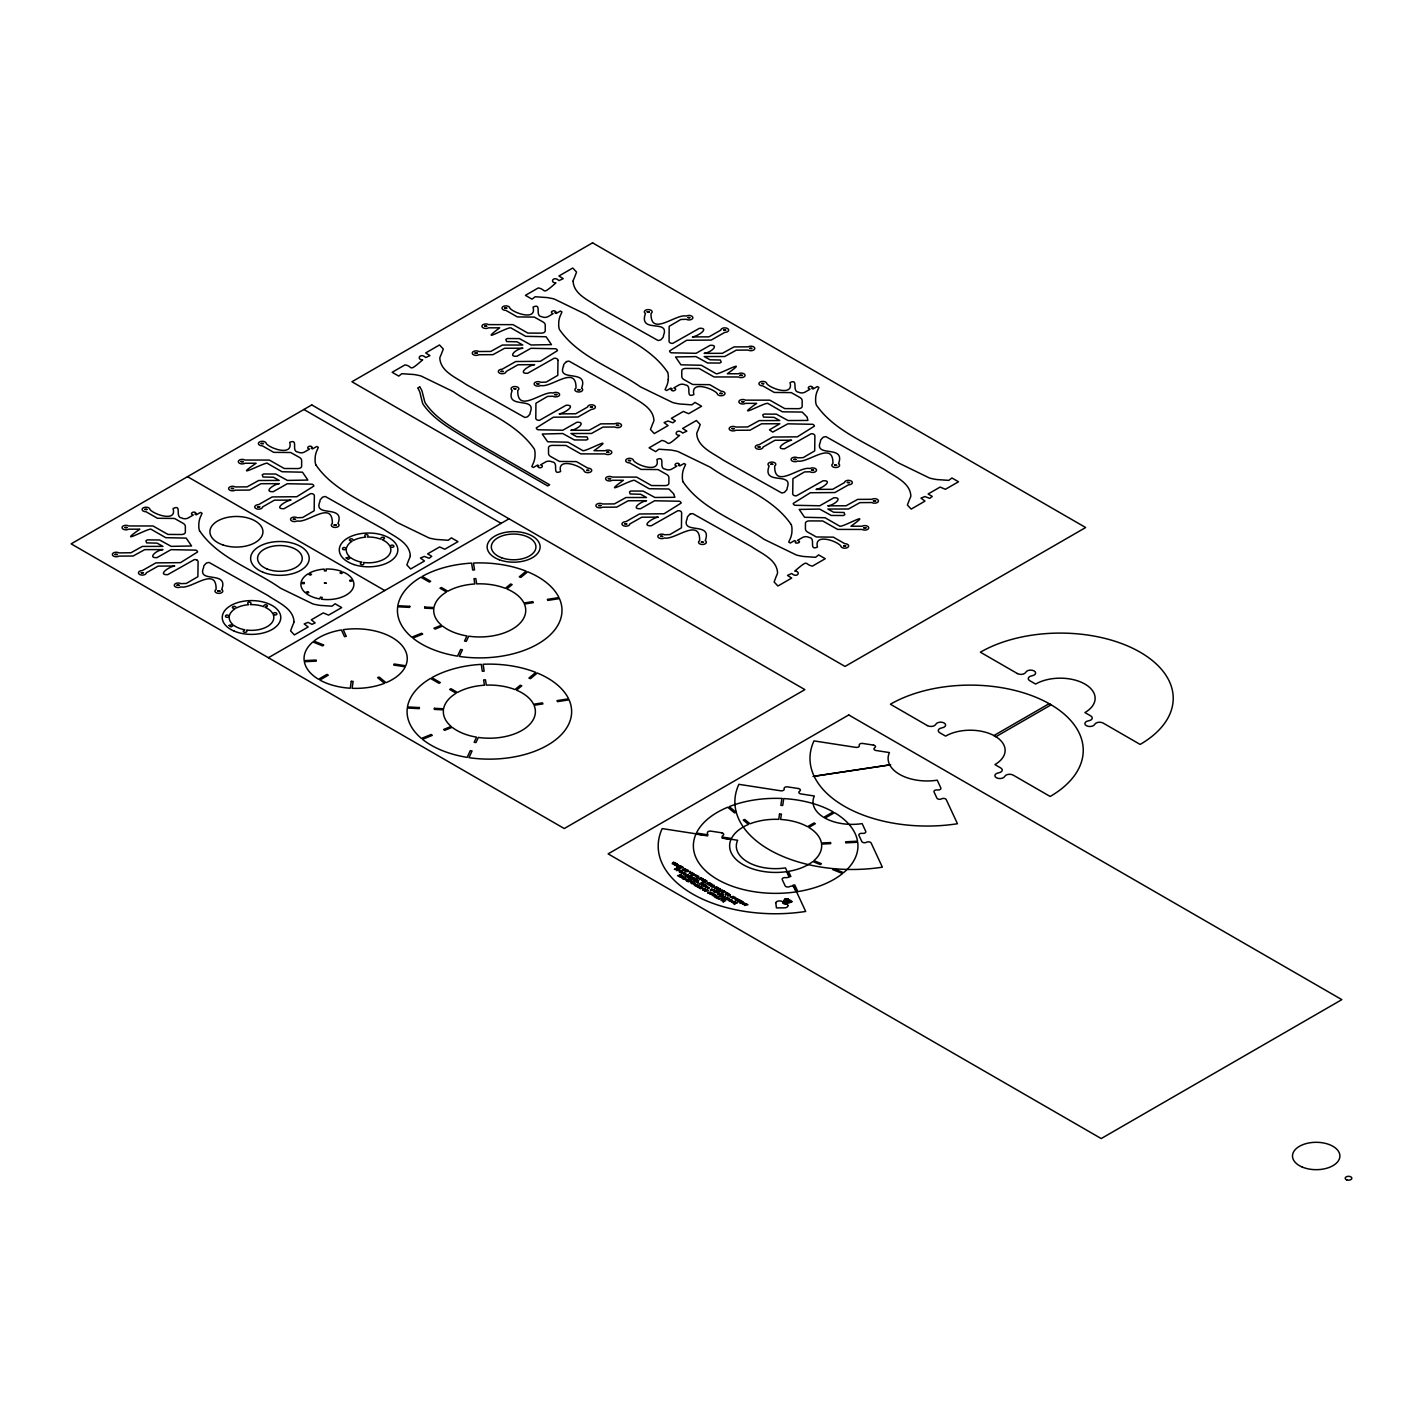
<?xml version="1.0" encoding="UTF-8"?>
<svg xmlns="http://www.w3.org/2000/svg" width="1423" height="1423" viewBox="0 0 1423 1423"><rect width="100%" height="100%" fill="white"/><g stroke="black" fill="none" stroke-linecap="round" stroke-linejoin="round"><path stroke-width="1.5" d="M668.259 379.55L668.33 376.561A41.89 24.191 0 0 0 667.583 372.097M294.01 621.815C293.458 608.261 277.521 602.285 267.933 595.526L209.199 562.512A2.259 1.298 0 0 0 208.238 562.565L206.869 562.921A4.269 2.455 0 0 0 206.282 563.117L203.951 565.678A15.546 8.965 0 0 0 203.631 567.51C196.41 584.035 229.263 569.805 221.686 589.513A3.913 2.259 0 0 1 221.632 592.697A3.913 2.259 0 0 1 216.136 592.697A3.913 2.259 0 0 1 216.1 589.513C216.652 565.482 191.322 589.62 180.899 586.881A3.913 2.259 0 0 1 175.403 586.845A3.913 2.259 0 0 1 175.403 583.679A3.913 2.259 0 0 1 180.899 583.643L186.306 583.448L197.886 576.706L198.064 562.583A10.833 6.243 0 0 0 198.082 561.658L197.779 560.822A3.38 1.939 0 0 0 196.89 560.039M410.304 555.895C409.735 542.341 393.815 536.364 384.21 529.587L325.476 496.574A2.259 1.298 0 0 0 324.515 496.627L323.163 497.001A4.269 2.455 0 0 0 322.576 497.178L320.246 499.758A15.546 8.965 0 0 0 319.926 501.572C312.704 518.097 345.558 503.867 337.963 523.593A3.913 2.259 0 0 1 337.927 526.759A3.913 2.259 0 0 1 332.413 526.759A3.913 2.259 0 0 1 332.377 523.593C332.591 499.42 307.724 523.628 297.176 520.943A3.913 2.259 0 0 1 291.679 520.925A3.913 2.259 0 0 1 291.679 517.741A3.913 2.259 0 0 1 297.176 517.723L302.601 517.527L314.181 510.768L314.341 496.663A10.833 6.243 0 0 0 314.358 495.72L314.074 494.902A3.38 1.939 0 0 0 313.167 494.101A3.397 1.957 0 0 0 312.349 493.799L312.117 493.728A2.437 1.405 0 0 0 310.534 493.71L283.96 508.723C273.02 509.096 286.041 500.611 291.021 500.096L274.426 500.167L262.543 506.926A3.913 2.259 0 0 1 258.612 509.167A3.913 2.259 0 0 1 254.717 506.908A3.913 2.259 0 0 1 258.595 504.649L272.184 496.929L296.784 496.734L313.789 486.115A2.472 1.423 0 0 0 313.754 485.599L313.665 485.421A4.536 2.615 0 0 0 313.078 484.763A4.02 2.312 0 0 0 312.117 484.194L287.304 483.731L273.252 491.7C262.899 492.145 273.963 484.176 279.282 483.66L260.943 483.713L249.47 490.081L235.257 490.17A3.913 2.259 0 0 1 229.761 490.152A3.913 2.259 0 0 1 229.761 486.968A3.913 2.259 0 0 1 235.257 486.951L247.157 486.862L258.701 480.476L279.21 480.44L273.465 477.239L263.006 477.007L262.223 474.855L263.646 473.966L275.849 474.037L287.393 480.423L307.866 480.067L302.494 472.187L282.021 471.742L267.524 463.453C268.111 460.323 228.925 481.668 256.122 463.258L244.969 463.258A3.913 2.259 0 0 1 239.455 463.24A3.913 2.259 0 0 1 239.455 460.056A3.913 2.259 0 0 1 244.969 460.038L269.374 460.074L284.244 468.505L297.692 468.576A3.949 2.277 0 0 0 301.64 466.299L301.64 460.501A7.631 4.411 0 0 0 299.275 457.317L290.648 452.514L273.714 452.354L262.259 445.79A3.913 2.259 0 0 1 258.399 443.531A3.913 2.259 0 0 1 262.294 441.29A3.913 2.259 0 0 1 266.208 443.514C270.406 448.761 293.334 456.498 289.741 442.304C299.115 438.444 290.523 451.447 298.083 452.069A4.465 2.579 0 0 0 304.397 452.069L309.52 449.117C304.629 447.943 310.819 444.296 312.224 447.302M573.113 281.131C573.665 294.686 589.602 300.662 599.19 307.421L657.942 340.435A2.259 1.298 0 0 0 658.885 340.382L660.308 340.008A4.269 2.455 0 0 0 660.841 339.83L663.171 337.269A15.546 8.965 0 0 0 663.492 335.437C670.34 318.29 638.109 334.192 645.455 313.434A3.913 2.259 0 0 1 645.491 310.25A3.913 2.259 0 0 1 650.987 310.25A3.913 2.259 0 0 1 651.023 313.434C650.418 337.464 676.103 313.38 686.224 316.066A3.913 2.259 0 0 1 691.738 316.102A3.913 2.259 0 0 1 691.738 319.268A3.913 2.259 0 0 1 686.224 319.286L680.817 319.499L669.166 326.329L669.077 340.364A10.833 6.243 0 0 0 669.041 341.289L669.344 342.125A3.38 1.939 0 0 0 670.233 342.907A3.397 1.957 0 0 0 671.051 343.228L671.282 343.281A2.437 1.405 0 0 0 672.883 343.299L699.44 328.286C710.184 327.752 698.017 336.29 692.378 336.913L708.992 336.842L720.874 330.083A3.913 2.259 0 0 1 724.787 327.859A3.913 2.259 0 0 1 728.683 330.1A3.913 2.259 0 0 1 724.823 332.359L711.215 340.079L686.704 340.257L669.628 350.912A2.472 1.423 0 0 0 669.664 351.428L669.735 351.588A4.536 2.615 0 0 0 670.322 352.264A4.02 2.312 0 0 0 671.282 352.815L696.096 353.295L710.148 345.309C720.02 344.651 710.575 352.815 704.118 353.349L722.386 353.313L734.019 346.91L748.142 346.838A3.913 2.259 0 0 1 753.639 346.856A3.913 2.259 0 0 1 753.639 350.04A3.913 2.259 0 0 1 748.142 350.058L736.242 350.165L724.698 356.533L704.207 356.568L710.024 359.788L720.394 360.019L721.176 362.171L719.771 363.061L707.551 362.972L696.007 356.604L675.551 356.96L680.923 364.822L701.379 365.266L715.876 373.573C717.263 376.046 752.376 355.821 727.295 373.751L738.448 373.751A3.913 2.259 0 0 1 743.944 373.787A3.913 2.259 0 0 1 743.944 376.953A3.913 2.259 0 0 1 738.448 376.97L714.044 376.953L699.12 368.504L685.726 368.432A3.949 2.277 0 0 0 681.777 370.709L681.777 376.508A7.631 4.411 0 0 0 684.143 379.71L692.663 384.495L709.686 384.672L721.141 391.218A3.913 2.259 0 0 1 725.001 393.477A3.913 2.259 0 0 1 721.123 395.736A3.913 2.259 0 0 1 717.192 393.495C713.314 388.604 690.208 380.172 693.89 394.545C684.552 398.814 692.734 385.384 685.317 384.939A4.465 2.579 0 0 0 679.02 384.939L673.879 387.91C678.86 389.066 672.332 392.677 671.247 389.795M694.033 884.537L695.047 885.337L695.58 884.359A2.971 1.708 0 0 1 695.189 883.95M195.929 513.472L194.915 514.077L196.232 514.841L200.483 512.387L202.066 513.294L200.074 517.83A63.964 36.927 0 0 0 198.864 523.397L198.793 526.385A41.89 24.191 0 0 0 199.54 530.85M312.153 447.587L311.192 448.156L312.509 448.921L316.76 446.466L318.343 447.373L316.351 451.909A63.964 36.927 0 0 0 315.159 457.459L315.088 460.465A41.89 24.191 0 0 0 315.835 464.93M555.824 312.099L554.81 312.722L556.126 313.487L560.377 311.032L561.943 311.939L559.968 316.475A63.964 36.927 0 0 0 558.759 322.043L558.688 325.031A41.89 24.191 0 0 0 559.435 329.496C578.503 357.191 613.989 368.29 640.457 386.878L672.563 402.46A24.191 13.963 0 0 0 674.893 403.1L678.646 403.83A20.456 11.811 0 0 0 682.595 404.185L691.845 404.844L695.011 402.424L701.592 406.231L688.679 413.684L683.36 411.46L671.336 418.362L675.356 420.87L672.901 422.791L667.992 420.995L664.061 422.578L668.063 425.584L654.26 433.57L650.471 429.479L652.783 423.467A33.529 19.353 0 0 0 653.94 420.461C653.282 406.907 637.451 400.93 627.828 394.153L569.075 361.157A2.259 1.298 0 0 0 568.133 361.211L566.888 361.531M537.912 466.459L538.943 465.801L537.627 465.036L533.376 467.491L531.811 466.584L533.785 462.048A63.964 36.927 0 0 0 534.995 456.498L535.066 453.492A41.89 24.191 0 0 0 534.319 449.028C515.251 421.333 479.764 410.233 453.297 391.645L421.19 376.063A24.191 13.963 0 0 0 418.86 375.423L415.107 374.694A20.456 11.811 0 0 0 411.158 374.338L401.837 373.698L398.742 376.099L392.161 372.292L404.986 364.893C413.755 366.173 407.369 373.2 422.667 359.859C415.872 359.752 420.301 352.21 425.762 357.529L429.959 355.608L425.69 352.94L439.494 344.971L443.3 349.044L440.97 355.056A33.529 19.353 0 0 0 439.814 358.062C440.472 371.634 456.303 377.593 465.926 384.37L524.678 417.384A2.259 1.298 0 0 0 525.621 417.33L527.044 416.939A4.269 2.455 0 0 0 527.577 416.779L529.907 414.2A15.546 8.965 0 0 0 530.228 412.385C536.969 395.772 504.72 410.18 512.191 390.364A3.913 2.259 0 0 1 512.227 387.181A3.913 2.259 0 0 1 517.723 387.181A3.913 2.259 0 0 1 517.759 390.364C517.154 414.395 542.839 390.311 552.96 393.015A3.913 2.259 0 0 1 558.474 393.033A3.913 2.259 0 0 1 558.474 396.217A3.913 2.259 0 0 1 552.96 396.234L547.624 396.394L535.937 403.225L535.813 417.295A10.833 6.243 0 0 0 535.777 418.237L536.08 419.056A3.38 1.939 0 0 0 536.969 419.856A3.397 1.957 0 0 0 537.787 420.159L538.019 420.212A2.437 1.405 0 0 0 539.619 420.247L566.176 405.217C576.955 404.772 564.664 413.328 559.114 413.862L575.728 413.773L587.61 407.031A3.913 2.259 0 0 1 591.523 404.79A3.913 2.259 0 0 1 595.419 407.031A3.913 2.259 0 0 1 591.559 409.308L577.951 417.028L553.44 417.188L536.364 427.843A2.472 1.423 0 0 0 536.4 428.359L536.471 428.536A4.536 2.615 0 0 0 537.058 429.195A4.02 2.312 0 0 0 538.019 429.764L562.832 430.226L576.884 422.257C586.81 421.617 577.222 429.888 570.854 430.28L589.122 430.262L600.755 423.858L614.878 423.787A3.913 2.259 0 0 1 620.375 423.805A3.913 2.259 0 0 1 620.375 426.989A3.913 2.259 0 0 1 614.878 427.007L602.978 427.096L591.434 433.481L570.943 433.517L576.76 436.736L587.13 436.95L587.912 439.102L586.507 439.992L574.376 439.938L562.743 433.535L542.234 434.033L547.659 441.77L568.115 442.197L582.612 450.504C584.088 452.923 618.969 432.859 594.031 450.7L605.184 450.7A3.913 2.259 0 0 1 610.68 450.717A3.913 2.259 0 0 1 610.68 453.901A3.913 2.259 0 0 1 605.184 453.919L580.78 453.884L565.909 445.452L552.462 445.381A3.949 2.277 0 0 0 548.513 447.658L548.513 453.457A7.631 4.411 0 0 0 550.879 456.641L559.399 461.426L576.422 461.603L587.877 468.149A3.913 2.259 0 0 1 591.737 470.426A3.913 2.259 0 0 1 587.859 472.667A3.913 2.259 0 0 1 583.928 470.444C579.837 465.321 556.784 457.334 560.626 471.493C551.181 475.816 559.541 462.297 552.053 461.888A4.465 2.579 0 0 0 545.756 461.888L540.615 464.841C545.418 466.033 539.459 469.643 537.93 466.673M671.176 389.511L672.207 388.87L670.891 388.105L666.64 390.56L665.075 389.635L667.049 385.117A63.964 36.927 0 0 0 668.259 379.55M679.483 464.574L678.469 465.196L679.785 465.961L684.036 463.507L685.619 464.414L683.627 468.95A63.964 36.927 0 0 0 682.417 474.517L682.346 477.505A41.89 24.191 0 0 0 683.093 481.97M812.746 387.643L811.733 388.248L813.049 389.013L817.3 386.558L818.883 387.483L816.891 392.001A63.964 36.927 0 0 0 815.681 397.568L815.61 400.575A41.89 24.191 0 0 0 816.357 405.039C835.426 432.717 870.912 443.834 897.379 462.404L929.486 478.003A24.191 13.963 0 0 0 931.834 478.626L935.569 479.373A20.456 11.811 0 0 0 939.518 479.729L948.767 480.369L951.934 477.968L958.515 481.774L945.388 489.299L940.105 487.075L928.116 494.012L932.278 496.414L929.717 498.37L924.914 496.538L920.983 498.121L924.986 501.127L911.182 509.096L907.394 505.023L909.706 498.993A33.529 19.353 0 0 0 910.862 496.004C910.204 482.433 894.373 476.474 884.75 469.697L826.016 436.683A2.259 1.298 0 0 0 825.055 436.736L823.632 437.128A4.269 2.455 0 0 0 823.099 437.288L820.769 439.867A15.546 8.965 0 0 0 820.466 441.681C813.227 458.206 846.08 443.976 838.503 463.702A3.913 2.259 0 0 1 838.467 466.869A3.913 2.259 0 0 1 832.953 466.869A3.913 2.259 0 0 1 832.917 463.702C833.611 439.814 807.908 463.507 797.716 461.052A3.913 2.259 0 0 1 792.22 461.034A3.913 2.259 0 0 1 792.22 457.85A3.913 2.259 0 0 1 797.716 457.832L803.141 457.637L814.703 450.878L814.881 436.772A10.833 6.243 0 0 0 814.899 435.829L814.596 435.011A3.38 1.939 0 0 0 813.707 434.211A3.397 1.957 0 0 0 812.889 433.89L812.658 433.837A2.437 1.405 0 0 0 811.057 433.819L784.5 448.832C773.383 449.117 786.866 440.828 791.562 440.205L774.966 440.276L763.066 447.035A3.913 2.259 0 0 1 759.153 449.259A3.913 2.259 0 0 1 755.257 447.018A3.913 2.259 0 0 1 759.117 444.759L772.725 437.039L797.307 436.843L814.312 426.206A2.472 1.423 0 0 0 814.294 425.69L814.205 425.53A4.536 2.615 0 0 0 813.618 424.854A4.02 2.312 0 0 0 812.658 424.303L787.844 423.823L772.742 432.094L769.487 429.835L779.822 423.769L761.554 423.805L750.01 430.191L735.798 430.28A3.913 2.259 0 0 1 730.301 430.262A3.913 2.259 0 0 1 730.301 427.078A3.913 2.259 0 0 1 735.798 427.06L747.698 426.953L759.242 420.585L779.751 420.55L774.005 417.348L763.546 417.099L762.764 414.947L764.009 414.075L776.389 414.146L788.093 420.55L807.926 420.425L807.161 417.366M680.016 871.765L681.955 871.481M685.922 870.805L687.878 870.52M691.631 874.096L693.57 873.811M691.703 882.9L693.659 882.598M699.529 878.667L701.468 878.365M697.395 886.191L699.351 885.889M703.282 889.571L705.239 889.286M717.886 889.268L719.842 888.984M727.811 894.996L729.768 894.711M735.904 899.656L737.843 899.372M689.586 877.279L691.418 876.924M681.955 872.032L680.176 872.317M687.932 871.018L686.028 871.321M693.624 874.309L691.756 874.629M693.659 883.149L691.809 883.398M701.468 878.916L699.689 879.201M699.422 886.369L697.537 886.707M705.239 889.837L703.371 890.069M719.896 889.482L718.046 889.802M729.821 895.209L727.971 895.547M737.897 899.87L736.065 900.208M715.2 894.605C710.113 899.051 721.817 894.142 714.559 896.259L715.716 894.907L714.506 894.195L712.14 895.565L714.986 894.48M696.06 884.217L694.584 884.11M707.338 886.351L705.844 886.244M709.508 887.65L708.049 887.525M712.638 889.446L711.18 889.322M718.882 898.607L720.661 898.18M731.973 901.791L733.77 901.382M742.681 903.605L744.46 903.178M693.641 875.394L695.811 874.665L694.388 875.483M712.514 890.656L714.684 889.926L713.297 890.745M775.802 902.876A3.771 2.17 0 0 1 778.968 900.919A3.771 2.17 0 0 1 783.041 902.218L784.482 901.542L784.482 899.389M268.396 657.728L509.025 518.808M677.953 870.325L676.387 870.556L678.771 869.186L680.105 869.987M690.546 878.08L691.738 877.955L690.795 878.489A1.779 1.032 0 0 1 689.07 877.671M725.534 898.927L727.42 897.29L725.054 898.66L726.993 899.14C728.629 902.36 731.155 895.512 725.748 899.051M723.738 901.737L722.831 901.737L723.845 901.613M785.496 898.625L782.863 902.111M786.101 898.802L785.176 898.98M787.044 898.713L783.219 902.894A4.322 2.49 0 0 0 783.059 902.36M786.581 899.532L785.336 901.666M787.044 899.265L788.129 898.625M787.577 899.389L783.237 903.071L784.482 903.605A4.073 2.348 0 0 1 785.603 903.747L787.808 902.662M782.952 902.235L784.411 901.399M788.36 899.389L785.958 900.332M788.2 899.923L783.237 903.605M789.605 899.745L787.577 901.542M784.02 903.605L789.054 900.688M784.589 903.623L790.37 901.008M787.968 901.951L789.125 901.275M789.605 901.008L790.761 900.332M785.371 903.712L792.077 901.808M790.69 901.275L788.893 902.573M791.775 901.186L789.978 902.573M695.367 875.999L697.217 875.483L695.491 876.461M714.239 891.26L716.107 890.745L714.364 891.723M679.927 870.751L678.789 870.734M691.703 881.833L690.457 881.833M713.403 894.338L712.176 894.373M717.85 892.559L716.676 892.595M735.922 898.589L734.73 898.642M695.029 884.928L694.05 884.608M706.288 887.063C702.766 885.284 707.035 888.913 706.715 886.369A2.971 1.708 0 0 1 706.448 886.067M708.529 888.326C704.954 886.529 709.17 890.211 708.921 887.632A2.971 1.708 0 0 1 708.654 887.347M711.625 890.14C708.12 888.361 712.372 891.99 712.051 889.446M692.272 882.047C687.629 884.27 697.537 884.181 693.375 882.047M697.964 885.337C693.321 887.401 703.14 887.596 699.067 885.337M718.455 888.414C713.901 890.567 723.578 890.62 719.593 888.432M690.653 513.988L691.791 513.685A2.259 1.298 0 0 1 692.752 513.632L751.486 546.628C761.074 553.405 777.011 559.381 777.563 572.935A33.529 19.353 0 0 1 776.407 575.941L774.13 581.954L777.919 586.027L791.722 578.058L787.47 575.443L791.65 573.469C797.431 578.699 801.398 571.263 794.763 571.085C809.723 558.367 803.746 564.469 812.444 566.105L825.251 558.705L818.67 554.899L815.504 557.318L806.254 556.66A20.456 11.811 0 0 1 802.305 556.304L798.748 555.61A24.191 13.963 0 0 1 796.222 554.934L764.115 539.353C737.719 520.747 702.09 509.719 683.165 481.97M566.71 361.584L566.816 361.549A4.269 2.455 0 0 0 566.176 361.762L563.846 364.324A15.546 8.965 0 0 0 563.526 366.156M690.368 514.059L690.493 514.023A4.269 2.455 0 0 0 689.835 514.219L687.505 516.798A15.546 8.965 0 0 0 687.202 518.63C679.963 535.137 712.816 520.907 705.239 540.633A3.913 2.259 0 0 1 705.203 543.817A3.913 2.259 0 0 1 699.689 543.817A3.913 2.259 0 0 1 699.654 540.633C700.063 516.958 674.964 540.295 664.452 537.983A3.913 2.259 0 0 1 658.956 537.965A3.913 2.259 0 0 1 658.956 534.781A3.913 2.259 0 0 1 664.452 534.763L669.877 534.568L681.439 527.826L681.617 513.703A10.833 6.243 0 0 0 681.635 512.76L681.332 511.942A3.38 1.939 0 0 0 680.443 511.142A3.397 1.957 0 0 0 679.625 510.839L679.394 510.786A2.437 1.405 0 0 0 677.793 510.75L651.236 525.781C640.279 526.19 653.317 517.581 658.298 517.136L641.702 517.225L629.802 523.966A3.913 2.259 0 0 1 625.889 526.208A3.913 2.259 0 0 1 621.993 523.966A3.913 2.259 0 0 1 625.853 521.69L639.461 513.988L664.043 513.774L681.048 503.155A2.472 1.423 0 0 0 681.03 502.639L680.941 502.461A4.536 2.615 0 0 0 680.354 501.803A4.02 2.312 0 0 0 679.394 501.234L654.58 500.771L640.528 508.74C630.14 509.185 641.15 501.358 646.558 500.718L628.201 500.754L616.675 507.139L602.534 507.211A3.913 2.259 0 0 1 597.037 507.193A3.913 2.259 0 0 1 597.037 504.027A3.913 2.259 0 0 1 602.534 503.991L614.434 503.902L625.978 497.516L646.487 497.499L640.652 494.261L630.14 493.977L629.5 491.896L630.745 491.024L643.125 491.077L654.918 497.481L674.876 497.303L673.666 493.906M680.568 870.912C675.943 872.993 685.708 873.153 681.706 870.929M736.456 898.82C731.742 900.795 741.596 901.186 737.559 898.82M719.753 899.211L718.206 898.553L721.55 898.518M732.845 902.413L731.315 901.737L734.642 901.702M743.553 904.21L742.006 903.534L745.35 903.516M686.491 869.969C681.83 872.05 691.667 872.192 687.594 869.969M692.183 873.26C687.522 875.287 697.341 875.59 693.286 873.26M700.08 877.813C695.491 880.143 705.47 879.752 701.148 877.813M703.834 888.735C699.191 890.887 709.116 890.905 704.901 888.717M728.38 894.142C723.702 896.223 733.539 896.419 729.483 894.142M721.212 891.029L719.238 890.923L722.759 890.229M732.08 897.29L730.088 897.184L733.592 896.49M709.472 892.986L707.569 892.933L711.073 892.239M734.606 898.215L735.211 897.86M678.824 870.378L679.322 869.969M716.623 892.203L717.156 891.812M690.511 881.495L691.009 881.104M712.158 894L712.692 893.608M721.336 890.638L721.941 890.211M732.187 896.899L732.792 896.472M709.668 892.648L710.273 892.221M812.764 387.412C811.306 384.495 805.205 387.981 810.061 389.226L804.938 392.179A4.465 2.579 0 0 1 798.623 392.179C791.33 391.503 799.05 378.233 790.05 382.574C793.909 396.839 770.501 388.568 766.748 383.623A3.913 2.259 0 0 0 762.835 381.4A3.913 2.259 0 0 0 758.939 383.641A3.913 2.259 0 0 0 762.799 385.9L774.254 392.446L791.277 392.623L799.797 397.426A7.631 4.411 0 0 1 802.163 400.61L802.163 406.409A3.949 2.277 0 0 1 798.232 408.686L784.731 408.597L769.843 400.165L745.492 400.148A3.913 2.259 0 0 0 739.996 400.165A3.913 2.259 0 0 0 739.996 403.349A3.913 2.259 0 0 0 745.492 403.367L756.645 403.367C731.529 421.297 766.695 401.073 768.064 403.545L782.419 411.816L802.198 412.065L806.77 416.708M303.899 409.486L501.127 523.362M187.516 476.669L384.761 590.545M195.947 513.241C194.435 510.163 188.494 513.881 193.243 515.037L188.121 518.008A4.465 2.579 0 0 1 181.806 518.008C174.406 517.243 182.553 503.795 173.072 508.58C177.181 522.686 153.435 514.254 149.931 509.452A3.913 2.259 0 0 0 146.018 507.211A3.913 2.259 0 0 0 142.122 509.47A3.913 2.259 0 0 0 145.982 511.729L157.437 518.274L174.46 518.452L182.98 523.237A7.631 4.411 0 0 1 185.346 526.439L185.346 532.22A3.949 2.277 0 0 1 181.415 534.514L167.95 534.425L153.026 525.976L128.675 525.959A3.913 2.259 0 0 0 123.178 525.994A3.913 2.259 0 0 0 123.178 529.16A3.913 2.259 0 0 0 128.675 529.178L139.828 529.178C114.16 547.286 150.251 526.795 151.247 529.374L165.744 537.681L186.217 538.107L191.571 545.987L171.205 546.361L159.643 539.993L147.512 539.868L145.964 540.687L146.587 542.875L157.099 543.141L162.933 546.379L142.336 546.414L130.952 552.764L118.981 552.889A3.913 2.259 0 0 0 113.484 552.907A3.913 2.259 0 0 0 113.484 556.073A3.913 2.259 0 0 0 118.981 556.108L133.104 556.019L144.737 549.634L163.005 549.598C156.601 549.99 147.12 558.332 156.975 557.638L171.027 549.652L195.84 550.132A4.02 2.312 0 0 1 196.801 550.683A4.536 2.615 0 0 1 197.388 551.359L197.477 551.519A2.472 1.423 0 0 1 197.495 552.035L180.49 562.654L155.907 562.868L142.3 570.587A3.913 2.259 0 0 0 138.44 572.846A3.913 2.259 0 0 0 142.336 575.088A3.913 2.259 0 0 0 146.249 572.864L158.149 566.105L174.744 566.034C169.124 566.532 156.975 575.212 167.683 574.661L194.24 559.648A2.437 1.405 0 0 1 195.84 559.666L196.072 559.719A3.397 1.957 0 0 1 196.872 560.039M685.548 868.741L682.311 869.595L683.218 870.129M714.204 885.284L710.966 886.155L711.874 886.671M685.103 868.937L683.538 869.844M733.841 898.215L732.294 898.447L734.659 897.095L735.993 897.895M712.212 886.404L713.759 885.497M688.27 874.683L685.032 875.536L685.922 876.052M715.805 892.168L714.239 892.399L716.605 891.047L717.957 891.847M686.26 875.785L687.825 874.878M685.815 877.635L682.578 878.507L683.485 879.023M685.37 877.849L683.805 878.756M689.657 881.442L688.092 881.691L690.457 880.321L691.809 881.122M711.34 893.964L709.775 894.195L712.14 892.826L713.492 893.626M679.5 464.36C677.899 461.301 672.047 465.036 676.797 466.157L671.674 469.128A4.465 2.579 0 0 1 665.359 469.128C657.835 468.576 666.426 455.396 656.892 459.433C660.646 473.574 637.504 465.712 633.484 460.572A3.913 2.259 0 0 0 629.571 458.331A3.913 2.259 0 0 0 625.675 460.572A3.913 2.259 0 0 0 629.535 462.849L640.99 469.394L658.013 469.572L666.533 474.357A7.631 4.411 0 0 1 668.899 477.541L668.899 483.34A3.949 2.277 0 0 1 664.968 485.617L651.503 485.545L636.632 477.114L612.228 477.079A3.913 2.259 0 0 0 606.732 477.096A3.913 2.259 0 0 0 606.732 480.28A3.913 2.259 0 0 0 612.228 480.298L623.381 480.298C598.692 498.139 633.235 478.039 634.8 480.494L649.155 488.747L668.935 488.996L673.506 493.639M724.254 900.67L725.801 900.795M555.842 311.886C554.419 308.898 548.371 312.437 553.138 313.683L547.997 316.653A4.465 2.579 0 0 1 541.701 316.653C534.23 316.066 542.572 302.601 533.038 307.119C537.076 321.207 513.632 313.078 509.825 308.097A3.913 2.259 0 0 0 505.894 305.856A3.913 2.259 0 0 0 502.017 308.097A3.913 2.259 0 0 0 505.876 310.374L517.332 316.92L534.354 317.098L542.875 321.883A7.631 4.411 0 0 1 545.24 325.067L545.24 330.865A3.949 2.277 0 0 1 541.291 333.142L527.897 333.089L512.974 324.64L488.569 324.604A3.913 2.259 0 0 0 483.073 324.622A3.913 2.259 0 0 0 483.073 327.806A3.913 2.259 0 0 0 488.569 327.824L499.722 327.824C475.905 345.522 509.149 325.582 511.142 328.019L525.638 336.326L546.094 336.753L551.466 344.633L531.01 344.989L519.466 338.603L507.246 338.532L505.841 339.421L506.624 341.573L516.994 341.787L522.81 345.024L502.319 345.042L490.775 351.428L478.875 351.517A3.913 2.259 0 0 0 473.379 351.552A3.913 2.259 0 0 0 473.379 354.718A3.913 2.259 0 0 0 478.875 354.736L492.998 354.665L504.631 348.261L522.899 348.244C516.638 348.493 506.997 356.995 516.869 356.266L530.921 348.297L555.735 348.76A4.02 2.312 0 0 1 556.695 349.329A4.536 2.615 0 0 1 557.282 349.987L557.354 350.165A2.472 1.423 0 0 1 557.389 350.681L540.384 361.3L515.731 361.531L502.194 369.215A3.913 2.259 0 0 0 498.335 371.492A3.913 2.259 0 0 0 502.23 373.733A3.913 2.259 0 0 0 506.143 371.492L518.025 364.75L534.639 364.662C528.982 365.142 516.851 373.804 527.577 373.306L554.134 358.276A2.437 1.405 0 0 1 555.735 358.311L555.966 358.365A3.397 1.957 0 0 1 556.767 358.685A3.38 1.939 0 0 1 557.674 359.468L557.958 360.304M791.188 524.571C772.262 496.823 736.616 485.794 710.219 467.189L678.113 451.589A24.191 13.963 0 0 0 675.783 450.966L672.047 450.237A20.456 11.811 0 0 0 668.081 449.864L658.831 449.223L655.665 451.625L649.084 447.836L661.908 440.418C670.642 441.895 664.488 448.476 679.589 435.385C672.794 435.296 677.188 427.754 682.684 433.072L686.882 431.133L682.613 428.465L696.416 420.497L700.223 424.57L697.893 430.6A33.529 19.353 0 0 0 696.736 433.588C697.395 447.16 713.225 453.119 722.848 459.896L781.601 492.909A2.259 1.298 0 0 0 782.543 492.856L783.966 492.483A4.269 2.455 0 0 0 784.5 492.305L786.83 489.725A15.546 8.965 0 0 0 787.15 487.911C793.821 470.995 761.696 486.275 769.114 465.908A3.913 2.259 0 0 1 769.149 462.724A3.913 2.259 0 0 1 774.646 462.724A3.913 2.259 0 0 1 774.681 465.908C774.076 489.939 799.762 465.855 809.883 468.541A3.913 2.259 0 0 1 815.397 468.576A3.913 2.259 0 0 1 815.397 471.742A3.913 2.259 0 0 1 809.883 471.76L804.546 471.938L792.931 478.662L792.736 492.838A10.833 6.243 0 0 0 792.7 493.763L793.002 494.599A3.38 1.939 0 0 0 793.892 495.382A3.397 1.957 0 0 0 794.71 495.702L794.941 495.755A2.437 1.405 0 0 0 796.542 495.773L823.099 480.761C833.807 480.191 821.676 488.818 816.037 489.387L832.651 489.316L844.533 482.557A3.913 2.259 0 0 1 848.446 480.334A3.913 2.259 0 0 1 852.341 482.575A3.913 2.259 0 0 1 848.482 484.834L834.874 492.554L810.292 492.749L793.287 503.386A2.472 1.423 0 0 0 793.322 503.902L793.394 504.062A4.536 2.615 0 0 0 793.981 504.738A4.02 2.312 0 0 0 794.959 505.29L819.755 505.77L833.807 497.783C843.679 497.107 834.18 505.361 827.777 505.823L846.045 505.788L857.678 499.384L871.801 499.313A3.913 2.259 0 0 1 877.315 499.331A3.913 2.259 0 0 1 877.315 502.515A3.913 2.259 0 0 1 871.801 502.532L859.901 502.639L848.446 509.007L827.866 509.043L833.682 512.262L844.052 512.493L844.835 514.646L843.43 515.535L831.21 515.446L819.595 509.06L799.21 509.434L804.582 517.296L825.038 517.741L839.552 526.048C841.171 528.467 875.554 508.438 850.954 526.225L862.107 526.225A3.913 2.259 0 0 1 867.603 526.261A3.913 2.259 0 0 1 867.603 529.427A3.913 2.259 0 0 1 862.107 529.445L837.649 529.409L822.725 520.96L809.385 520.907A3.949 2.277 0 0 0 805.436 523.184L805.436 528.982A7.631 4.411 0 0 0 807.802 532.184L816.34 536.969L833.344 537.147L844.8 543.693A3.913 2.259 0 0 1 848.659 545.952A3.913 2.259 0 0 1 844.782 548.193A3.913 2.259 0 0 1 840.851 545.97C836.635 540.758 813.778 533.002 817.442 547.108C808.122 551.092 816.446 537.93 808.976 537.414A4.465 2.579 0 0 0 802.679 537.414L797.538 540.366C803.906 542.679 792.575 544.689 795.866 541.345L794.55 540.58L790.299 543.035L788.733 542.11L790.708 537.592A63.964 36.927 0 0 0 791.917 532.024L791.988 529.036A41.89 24.191 0 0 0 791.241 524.571M667.512 372.097C648.586 344.348 612.957 333.32 586.561 314.714L554.454 299.115A24.191 13.963 0 0 0 552.124 298.492L548.371 297.763A20.456 11.811 0 0 0 544.422 297.389L535.173 296.749L532.006 299.15L525.425 295.361L538.25 287.944C546.983 289.403 540.918 296.073 555.931 282.875C549.331 282.91 553.405 275.262 559.026 280.598L563.223 278.659L558.954 275.991L572.758 268.022L576.564 272.095L574.234 278.125A33.529 19.353 0 0 0 573.078 281.114M315.888 464.912C334.814 492.66 370.442 503.689 396.839 522.312L428.946 537.894A24.191 13.963 0 0 0 431.294 538.534L435.029 539.264A20.456 11.811 0 0 0 438.978 539.619L448.227 540.278L451.393 537.858L457.993 541.665L444.741 549.242L439.618 546.948L427.629 553.867L431.738 556.304L429.195 558.261L424.392 556.429L420.443 558.012L424.463 561.018L410.642 568.987L406.853 564.913L409.166 558.901A33.529 19.353 0 0 0 410.34 555.895M199.611 530.85C218.537 558.599 254.166 569.627 280.562 588.233L312.669 603.814A24.191 13.963 0 0 0 314.999 604.455L318.752 605.184A20.456 11.811 0 0 0 322.701 605.558L331.95 606.198L335.117 603.779L341.698 607.585L328.571 615.127L323.288 612.904L311.299 619.841L315.159 622.9L311.975 624.341L308.097 622.349L304.166 623.932L308.168 626.956L294.365 634.925L290.577 630.851L292.889 624.822A33.529 19.353 0 0 0 294.045 621.815M775.802 903.054L776.424 907.892L784.482 907.874A3.895 2.241 0 0 0 787.968 905.935M563.526 366.156C556.304 382.662 589.158 368.432 581.58 388.159A3.913 2.259 0 0 1 581.527 391.343A3.913 2.259 0 0 1 576.03 391.343A3.913 2.259 0 0 1 575.995 388.159C576.493 364.235 551.341 388.105 540.793 385.508A3.913 2.259 0 0 1 535.279 385.491A3.913 2.259 0 0 1 535.279 382.307A3.913 2.259 0 0 1 540.793 382.289L546.201 382.093L557.78 375.352L557.958 361.229A10.833 6.243 0 0 0 557.976 360.286M685.939 869.88A1.868 1.067 0 0 1 683.058 870.218M714.595 886.422A1.868 1.067 0 0 1 711.713 886.76M688.661 875.821A1.868 1.067 0 0 1 685.779 876.159M689.017 877.191A1.779 1.032 0 0 1 692.467 877.066M712.051 889.428A2.971 1.708 0 0 1 711.785 889.144M686.206 878.774A1.868 1.067 0 0 1 683.325 879.129M785.692 903.641A3.895 2.241 0 0 1 787.968 905.526M229.103 625.497L231.06 626.92L233.781 625.32A22.323 12.878 0 0 0 244.827 629.784C239.687 632.239 248.812 633.822 246.641 630.051A22.323 12.878 0 0 0 273.287 614.683C279.637 616.23 276.471 610.378 272.789 613.633A22.323 12.878 0 0 0 265.052 607.247C271.135 605.842 263.895 602.729 263.522 606.625A22.323 12.878 0 0 0 250.484 604.615C253.241 601.022 244.881 601.467 248.634 604.704A22.323 12.878 0 0 0 236.396 607.995C235.186 604.224 228.783 607.977 235.08 608.759A22.323 12.878 0 0 0 229.37 615.821C224.887 612.868 223.447 619.005 229.21 616.906A22.323 12.878 0 0 0 232.696 624.43L229.121 625.444M346.145 557.941L348.101 559.346L350.805 557.745A22.323 12.878 0 0 0 361.869 562.21C356.906 564.397 365.355 566.496 363.665 562.494A22.323 12.878 0 0 0 390.311 547.108C396.661 548.46 393.513 542.857 389.831 546.058A22.323 12.878 0 0 0 382.093 539.673C388.141 538.321 381.079 535.19 380.564 539.068A22.323 12.878 0 0 0 367.525 537.04C370.265 533.483 362.029 533.91 365.675 537.147A22.323 12.878 0 0 0 353.438 540.438C352.37 536.596 345.7 540.527 352.121 541.202A22.323 12.878 0 0 0 346.412 548.264C341.965 545.329 340.453 551.413 346.251 549.331A22.323 12.878 0 0 0 349.738 556.855L346.163 557.887M813.28 776.424L890.691 764.756L813.298 776.353M115.138 554.419L117.362 554.49L115.138 554.419M124.833 527.506L127.056 527.577L124.833 527.506M144.915 509.398L147.138 509.47L144.933 509.345M141.233 572.775L143.456 572.829L141.251 572.704M177.057 585.191L179.28 585.262L177.075 585.138M217.772 591.025L219.996 591.096L217.772 591.025M231.415 488.498L233.657 488.569L231.433 488.427M241.11 461.586L243.351 461.657L241.11 461.586M261.192 443.478L263.415 443.549L261.192 443.478M257.527 506.837L259.751 506.908L257.527 506.837M293.334 519.27L295.557 519.342L293.351 519.199M324.444 583.092L326.383 583.217L324.48 582.985M334.067 525.105L336.29 525.176L334.067 525.105M475.033 353.064L477.256 353.135L475.033 353.064M484.727 326.152L486.951 326.223L484.745 326.08M504.809 308.044L507.033 308.115L504.827 307.973M501.127 371.403L503.351 371.474L501.145 371.35M513.863 388.728L516.087 388.853L513.916 388.586M536.951 383.836L539.175 383.979L536.987 383.712M554.579 394.562L556.82 394.616L554.579 394.562M577.667 389.671L579.89 389.742L577.667 389.671M590.403 406.978L592.626 407.049L590.42 406.907M586.721 470.355L588.962 470.408L586.738 470.284M598.692 505.539L600.915 505.61L598.692 505.539M606.803 452.247L609.026 452.301L606.821 452.176M608.386 478.626L610.609 478.697L608.386 478.626M616.497 425.317L618.72 425.388L616.515 425.264M628.468 460.518L630.691 460.661L628.521 460.394M624.786 523.877L627.009 524.02L624.839 523.753M647.127 311.779L649.35 311.85L647.127 311.779M660.61 536.311L662.833 536.435L660.663 536.186M687.843 317.614L690.084 317.685L687.86 317.542M701.326 542.145L703.549 542.27L701.379 542.021M723.667 330.047L725.89 330.1L723.684 329.976M719.985 393.406L722.208 393.548L720.038 393.282M731.956 428.608L734.179 428.661L731.956 428.608M740.067 375.298L742.29 375.37L740.067 375.298M741.65 401.677L743.873 401.748L741.65 401.677M749.761 348.386L751.984 348.457L749.779 348.315M761.732 383.587L763.955 383.712L761.785 383.445M758.05 446.947L760.273 447.018L758.068 446.875M770.786 464.254L773.009 464.325L770.804 464.183M793.874 459.38L796.097 459.433L793.874 459.38M811.519 470.088L813.725 470.23L811.555 469.964M834.59 465.214L836.813 465.339L834.643 465.072M847.325 482.522L849.549 482.646L847.379 482.379M843.661 545.881L845.885 545.952L843.679 545.809M863.725 527.773L865.949 527.844L863.725 527.773M873.42 500.86L875.661 500.932L873.42 500.86M304.273 582.576L304.113 583.661L300.911 583.501A26.503 15.297 0 0 0 305.145 592.626L307.777 591.559L308.844 592.448L306.23 593.498A26.503 15.297 0 0 0 319.624 598.923L320.46 597.144L322.256 597.411L321.438 599.208A26.503 15.297 0 0 0 353.206 580.851L350.111 581.331L349.631 580.299L352.726 579.819A26.503 15.297 0 0 0 343.334 572.082L341.502 573.594L339.972 572.971L341.805 571.459A26.503 15.297 0 0 0 326.009 569.022L326.276 570.854L324.426 570.943L324.142 569.111A26.503 15.297 0 0 0 309.325 573.095L311.584 574.412L310.25 575.177L307.991 573.86A26.503 15.297 0 0 0 301.089 582.416L304.273 582.576M351.268 681.315L350.218 688.216A51.602 29.794 0 0 1 319.837 680.034L328.304 675.142L326.988 674.377L318.503 679.269A51.602 29.794 0 0 1 304.344 661.713L316.28 661.126L316.119 660.041L304.166 660.646A51.602 29.794 0 0 1 312.847 641.951L322.665 645.917L323.75 645.028L313.932 641.062A51.602 29.794 0 0 1 341.395 629.962L344.491 636.632L346.305 636.366L343.21 629.678A51.602 29.794 0 0 1 405.733 665.768L394.153 663.99L393.673 665.021L405.253 666.818A51.602 29.794 0 0 1 386.007 682.684L379.141 677.01L377.611 677.633L384.477 683.307A51.602 29.794 0 0 1 352.086 688.305L353.135 681.421L351.268 681.315M409.788 606.323L409.611 607.39L397.675 606.785A82.285 47.51 0 0 0 411.781 637.202L421.599 633.235L422.684 634.107L412.866 638.091A82.285 47.51 0 0 0 457.53 656.145L460.625 649.457L462.439 649.742L459.327 656.412A82.285 47.51 0 0 0 559.435 598.621L547.855 600.417L547.375 599.368L558.954 597.571A82.285 47.51 0 0 0 527.684 571.797L520.8 577.453L519.27 576.849L526.154 571.174A82.285 47.51 0 0 0 473.485 563.028L474.535 569.911L472.667 570.018L471.618 563.117A82.285 47.51 0 0 0 422.204 576.422L430.671 581.313L429.355 582.078L420.888 577.187A82.285 47.51 0 0 0 397.835 605.718L409.788 606.323M424.783 607.07L424.623 608.155L433.802 608.617A46.016 26.575 0 0 0 441.486 625.195L433.944 628.237L435.011 629.126L442.571 626.067A46.016 26.575 0 0 0 466.904 635.921L464.521 641.062L466.335 641.328L468.718 636.188A46.016 26.575 0 0 0 524.411 604.046L533.305 602.658L532.825 601.627L523.931 602.996A46.016 26.575 0 0 0 506.89 588.944L512.173 584.586L510.644 583.964L505.343 588.322A46.016 26.575 0 0 0 476.652 583.875L475.833 578.574L473.984 578.681L474.784 583.981A46.016 26.575 0 0 0 447.854 591.221L441.326 587.468L440.009 588.233L446.52 591.986A46.016 26.575 0 0 0 433.962 607.55L424.783 607.07M419.411 707.551L419.251 708.636L407.316 708.031A82.285 47.51 0 0 0 421.421 738.43L431.24 734.464L432.325 735.353L422.489 739.32A82.285 47.51 0 0 0 467.171 757.374L470.266 750.686L472.062 750.97L468.967 757.659A82.285 47.51 0 0 0 569.075 699.867L557.496 701.646L557.016 700.614L568.595 698.818A82.285 47.51 0 0 0 537.325 673.026L530.441 678.7L528.911 678.077L535.795 672.403A82.285 47.51 0 0 0 483.126 664.256L484.158 671.158L482.308 671.247L481.259 664.363A82.285 47.51 0 0 0 431.845 677.668L440.312 682.56L438.996 683.325L430.511 678.415A82.285 47.51 0 0 0 407.476 706.946L419.411 707.551M434.424 708.316L434.264 709.383L443.442 709.846A46.016 26.575 0 0 0 451.127 726.424L443.585 729.483L444.652 730.355L452.212 727.313A46.016 26.575 0 0 0 476.545 737.15L474.161 742.29L475.976 742.575L478.359 737.434A46.016 26.575 0 0 0 534.052 705.274L542.946 703.905L542.465 702.855L533.572 704.243A46.016 26.575 0 0 0 516.513 690.173L521.814 685.815L520.267 685.21L514.984 689.568A46.016 26.575 0 0 0 486.275 685.121L485.474 679.82L483.624 679.909L484.425 685.21A46.016 26.575 0 0 0 457.477 692.467L450.966 688.696L449.65 689.461L456.16 693.232A46.016 26.575 0 0 0 443.602 708.779L434.424 708.316M779.537 814.045L778.737 819.346A46.016 26.575 0 0 0 750.028 823.792L744.745 819.435L743.215 820.057L748.498 824.415A46.016 26.575 0 0 0 731.458 838.467L722.546 837.08L722.066 838.129L730.96 839.499A46.016 26.575 0 0 0 786.67 871.659L789.054 876.799L790.85 876.515L788.467 871.374A46.016 26.575 0 0 0 812.818 861.538L820.36 864.597L821.427 863.708L813.885 860.648A46.016 26.575 0 0 0 821.569 844.088L830.747 843.626L830.587 842.541L821.409 843.003A46.016 26.575 0 0 0 808.851 827.457L815.361 823.686L814.045 822.939L807.535 826.692A46.016 26.575 0 0 0 780.604 819.435L781.405 814.134L779.537 814.045M781.903 798.481L780.853 805.382L782.703 805.471L783.753 798.588A82.285 47.51 0 0 1 833.184 811.893L824.7 816.784L826.016 817.549L834.501 812.658A82.285 47.51 0 0 1 857.535 841.189L845.6 841.793L845.76 842.861L857.713 842.256A82.285 47.51 0 0 1 843.59 872.673L833.771 868.688L832.704 869.578L842.523 873.544A82.285 47.51 0 0 1 797.858 891.598L794.745 884.928L792.949 885.195L796.044 891.883A82.285 47.51 0 0 1 695.936 834.091L707.516 835.87L707.996 834.839L696.416 833.042A82.285 47.51 0 0 1 727.687 807.25L734.57 812.924L736.1 812.302L729.216 806.628A82.285 47.51 0 0 1 781.903 798.481M690.315 871.481L689.817 872.779C686.633 874.629 695.918 871.765 690.493 872.673L690.315 871.481M722.173 898.625L721.674 899.923C718.508 901.773 727.776 898.909 722.368 899.816L722.173 898.625M682.186 876.497C679.803 880.641 687.362 874.647 682.417 877.493C684.89 873.313 677.277 879.289 682.186 876.497M700.739 887.205C698.355 891.367 705.933 885.355 700.97 888.219C703.442 884.021 695.847 889.998 700.739 887.205M710.575 884.145C708.192 888.29 715.769 882.296 710.806 885.142C713.279 880.962 705.683 886.938 710.575 884.145M730.373 899.941C727.989 904.103 735.566 898.091 730.604 900.955C733.076 896.757 725.463 902.733 730.373 899.941M680.55 865.842L679.127 867.763L676.743 866.394L680.55 865.842M681.35 875.056L679.945 876.977L677.561 875.607L681.35 875.056M697.395 879.948L695.972 881.869L693.606 880.499L697.395 879.948M705.47 884.608L704.065 886.529L701.681 885.159L705.47 884.608M709.757 882.705L708.334 884.626L705.95 883.256L709.757 882.705M718.828 896.703L717.423 898.607L715.04 897.237L718.828 896.703M679.732 866.02L678.54 866.34L679.732 866.02M680.55 875.234L679.34 875.554L680.55 875.234M696.594 880.126L695.385 880.446L696.594 880.126M704.67 884.786L703.478 885.106L704.67 884.786M708.939 882.883L707.747 883.203L708.939 882.883M718.028 896.864L716.818 897.184L718.028 896.864M728.736 898.678L727.544 898.998L728.736 898.678M702.998 878.809C697.893 883.274 709.615 878.347 702.357 880.463L702.998 878.809M718.74 892.274C713.652 896.739 725.374 891.83 718.117 893.929L718.74 892.274M674.573 863.085C670.375 866.732 680.621 861.84 674.217 864.117L675.463 862.907L672.83 863.281C676.227 859.563 668.614 866.002 674.573 863.085M684.427 872.459L683.253 873.651L685.993 873.366L683.627 874.736L685.05 873.402L681.35 873.42L684.427 872.459M702.25 882.758L701.059 883.932L703.816 883.665L701.45 885.017L702.873 883.683L699.155 883.701L702.25 882.758M311.779 404.932L71.15 543.853L564.255 828.542L804.884 689.621L311.779 404.932M592.555 242.835L351.926 381.755L845.031 666.444L1085.66 527.524L592.555 242.835M419.696 386.914L417.722 388.052A48.862 28.211 0 0 1 419.856 392.179L422.008 401.055A43.508 25.116 0 0 0 423.076 404.274C435.313 421.955 455.929 431.436 473.432 443.051L547.713 485.937L549.669 484.798L475.389 441.913C457.957 430.315 437.306 420.817 425.281 403.011A44.398 25.632 0 0 1 424.232 399.774L421.991 390.934A43.313 25.009 0 0 0 420.176 387.607L419.696 386.914M848.748 714.951L608.119 853.871L1101.206 1138.56L1341.836 999.64L848.748 714.951M676.974 863.779L674.609 865.148L677.046 865.362C673.879 867.728 681.368 863.494 677.455 865.131L676.974 863.779M676.743 868.03L674.377 869.4L678.362 868.955L676.743 868.03M681.581 866.447L679.909 868.208L683.449 867.532L681.581 866.447M689.764 875.554L687.398 876.906L689.764 875.554M688.252 879.04L685.886 880.41L687.683 881.442L686.758 880.463L690.013 880.054L688.252 879.04M693.25 877.564L690.884 878.934L693.25 877.564M694.015 878.009L692.361 879.77L695.9 879.094L694.015 878.009M698.64 876.319L696.292 877.671L698.355 878.4L697.163 877.724L698.64 876.319M698.586 880.659L696.238 882.011L698.302 882.758L697.128 882.064L698.586 880.659M697.608 884.448L695.242 885.817L697.608 884.448M705.434 880.214L703.069 881.584L704.865 882.634L703.958 881.637L707.195 881.228L705.434 880.214M707 889.873L704.634 891.225L708.618 890.798L707 889.873M716.641 886.689L714.275 888.059L716.73 888.272C713.563 890.638 721.052 886.404 717.139 888.041L716.641 886.689M723.809 890.834L721.443 892.203L723.24 893.235L722.315 892.239L725.57 891.847L723.809 890.834M1049.16 703.674L993.912 735.566L995.887 736.705L1051.135 704.812L1049.16 703.674M721.194 893.697L718.828 895.049L720.625 896.099L719.7 895.103L722.955 894.711L721.194 893.697M726.762 892.541L725.107 894.302L728.647 893.626L726.762 892.541M723.4 894.978L721.052 896.33L722.706 897.308L721.923 896.383L723.4 894.978M725.41 896.152L723.062 897.504L724.734 898.464L723.951 897.557L725.41 896.152M735.531 901.969L733.147 903.32L734.962 904.37L734.037 903.374L737.274 902.982L735.531 901.969M739.444 899.852L737.772 901.631L741.33 900.937L739.444 899.852M741.632 901.115L739.266 902.484L741.063 903.516L740.138 902.52L743.393 902.129L741.632 901.115M746.061 903.676L744.389 905.437L747.929 904.761L746.061 903.676M873.455 745.101L862.676 743.446A2.793 1.619 0 0 0 859.261 745.403A2.793 1.619 0 0 1 855.846 747.377L813.974 740.903A117.148 67.646 0 0 0 957.466 823.739L946.242 799.584A2.793 1.619 0 0 0 941.581 798.854A2.793 1.619 0 0 1 936.921 798.143L934.022 791.917A2.793 1.619 0 0 1 937.437 789.943A2.793 1.619 0 0 0 940.852 787.968L937.241 780.195A39.044 22.555 0 0 1 889.428 752.571L875.945 750.49A2.793 1.619 0 0 1 874.7 747.804A2.793 1.619 0 0 0 873.455 745.101M798.356 788.52L787.577 786.866A2.793 1.619 0 0 0 784.162 788.84A2.793 1.619 0 0 1 780.747 790.797L738.875 784.322A117.148 67.646 0 0 0 882.367 867.176L871.143 843.003A2.793 1.619 0 0 0 866.482 842.274A2.793 1.619 0 0 1 861.822 841.562L858.923 835.337A2.793 1.619 0 0 1 862.338 833.362A2.793 1.619 0 0 0 865.753 831.388L862.142 823.615A39.044 22.555 0 0 1 814.33 796.008L800.847 793.909A2.793 1.619 0 0 1 799.601 791.224A2.793 1.619 0 0 0 798.356 788.52M721.674 832.793L710.895 831.139A2.793 1.619 0 0 0 707.48 833.095A2.793 1.619 0 0 1 704.065 835.07L662.193 828.595A117.148 67.646 0 0 0 805.685 911.449L794.461 887.276A2.793 1.619 0 0 0 789.801 886.547A2.793 1.619 0 0 1 785.14 885.835L782.241 879.61A2.793 1.619 0 0 1 785.656 877.635A2.793 1.619 0 0 0 789.071 875.661L785.46 867.888A39.044 22.555 0 0 1 737.648 840.264L724.165 838.183A2.793 1.619 0 0 1 722.92 835.497A2.793 1.619 0 0 0 721.674 832.793M1017.392 673.559L980.376 652.196A112.968 65.227 0 0 1 1140.143 652.196A112.968 65.227 0 0 1 1140.143 744.425L1103.127 723.062A5.016 2.899 0 0 0 1094.732 724.36A5.016 2.899 0 0 1 1086.336 725.659A5.016 2.899 0 0 1 1088.595 720.803A5.016 2.899 0 0 0 1090.836 715.965L1084.913 712.549A34.864 20.135 0 0 0 1084.913 684.072A34.864 20.135 0 0 0 1035.606 684.072L1029.701 680.656A5.016 2.899 0 0 1 1031.942 675.8A5.016 2.899 0 0 0 1034.201 670.962A5.016 2.899 0 0 0 1025.787 672.261A5.016 2.899 0 0 1 1017.392 673.559M927.387 725.605L890.389 704.225A112.968 65.227 0 0 1 1050.138 704.225A112.968 65.227 0 0 1 1050.156 796.471L1013.14 775.108A5.016 2.899 0 0 0 1004.745 776.407A5.016 2.899 0 0 1 996.331 777.705A5.016 2.899 0 0 1 998.59 772.849A5.016 2.899 0 0 0 1000.831 768.011L994.926 764.578A34.864 20.135 0 0 0 994.926 736.118A34.864 20.135 0 0 0 945.601 736.118L939.696 732.703A5.016 2.899 0 0 1 941.937 727.847A5.016 2.899 0 0 0 944.196 723.009A5.016 2.899 0 0 0 935.8 724.307A5.016 2.899 0 0 1 927.387 725.605M1346.692 1179.863A3.344 1.939 0 0 0 1351.85 1178.333A3.344 1.939 0 0 0 1346.976 1176.519A3.344 1.939 0 0 0 1346.692 1179.863M1302.276 1167.073A23.711 13.696 0 0 0 1339.772 1157.397A23.711 13.696 0 0 0 1306.527 1143.487A23.711 13.696 0 0 0 1302.276 1167.073M262.721 572.117A29.296 16.916 0 0 0 309.04 560.164A29.296 16.916 0 0 0 267.951 542.981A29.296 16.916 0 0 0 262.721 572.117M266.812 568.862A22.323 12.878 0 0 0 302.103 559.755A22.323 12.878 0 0 0 270.797 546.663A22.323 12.878 0 0 0 266.812 568.862M223.18 545.027A26.503 15.297 0 0 0 262.935 531.775A26.503 15.297 0 0 0 223.18 518.523A26.503 15.297 0 0 0 223.18 545.027M234.315 631.172A29.296 16.916 0 0 0 280.633 619.236A29.296 16.916 0 0 0 239.562 602.054A29.296 16.916 0 0 0 234.315 631.172M501.625 557.763A22.323 12.878 0 0 0 535.92 547.481A22.323 12.878 0 0 0 503.368 535.475A22.323 12.878 0 0 0 501.625 557.763M499.366 559.79A26.503 15.297 0 0 0 540.1 547.588A26.503 15.297 0 0 0 501.43 533.323A26.503 15.297 0 0 0 499.366 559.79M353.9 564.557A29.296 16.916 0 0 0 397.835 549.918A29.296 16.916 0 0 0 353.9 535.279A29.296 16.916 0 0 0 353.9 564.557"/></g></svg>
